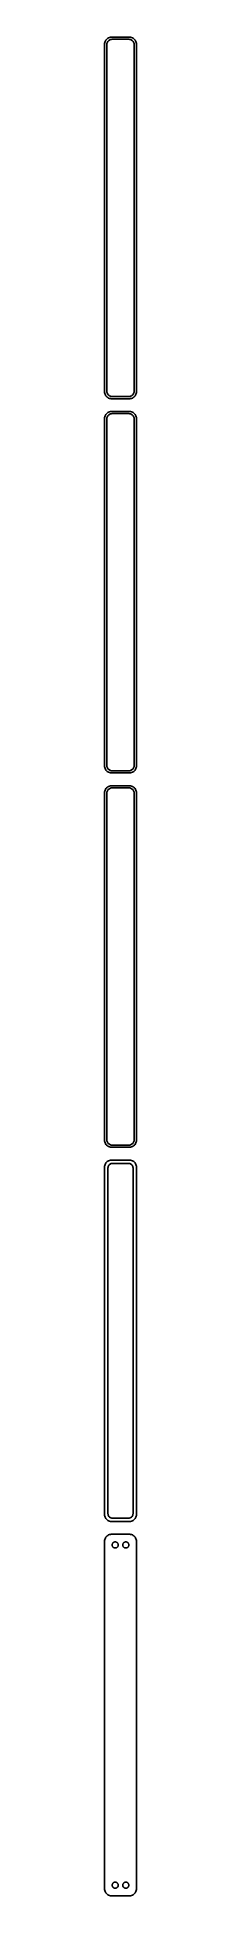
# Model space of a CAD drawing. Header units: metres. Extents: x -11 to 11, y 1193 to 2503.
import ezdxf

# ---------------------------------------------------------------- set-up
doc = ezdxf.new("R2010")
doc.units = ezdxf.units.M

msp = doc.modelspace()

# ---------------------------------------------------------------- linework, layer by layer
for p, q in [((-11.2106, 2499.13), (-11.25, 2498.5)), ((-11.25, 2498.5), (-11.25, 2253.5)), ((-11.0929, 2499.74), (-11.2106, 2499.13)), ((-10.8989, 2500.34), (-11.0929, 2499.74)), ((-10.6315, 2500.91), (-10.8989, 2500.34)), ((-10.2951, 2501.44), (-10.6315, 2500.91)), ((-9.89484, 2501.92), (-10.2951, 2501.44)), ((-9.43712, 2502.35), (-9.89484, 2501.92)), ((-9.75, 2498), (-9.71844, 2498.5)), ((-9.75, 2254), (-9.75, 2498)), ((-9.71844, 2498.5), (-9.62433, 2498.99)), ((-9.62433, 2498.99), (-9.4691, 2499.47)), ((-9.4691, 2499.47), (-9.25522, 2499.93)), ((-8.92912, 2502.72), (-9.43712, 2502.35)), ((-9.25522, 2499.93), (-8.98605, 2500.35)), ((-8.98605, 2500.35), (-8.66586, 2500.74)), ((-8.37889, 2503.02), (-8.92912, 2502.72)), ((-8.66586, 2500.74), (-8.29968, 2501.08)), ((-7.79507, 2503.26), (-8.37889, 2503.02)), ((-8.29968, 2501.08), (-7.8933, 2501.38)), ((-7.8933, 2501.38), (-7.45311, 2501.62)), ((-7.1869, 2503.41), (-7.79507, 2503.26)), ((-7.45311, 2501.62), (-6.98605, 2501.8)), ((-6.56395, 2503.49), (-7.1869, 2503.41)), ((-6.98605, 2501.8), (-6.49951, 2501.93)), ((6.56395, 2503.49), (-6.56395, 2503.49)), ((-6.49951, 2501.93), (-6.00116, 2501.99)), ((-6.00116, 2501.99), (6.00116, 2501.99)), ((6.00116, 2501.99), (6.49951, 2501.93)), ((6.49951, 2501.93), (6.98605, 2501.8)), ((7.1869, 2503.41), (6.56395, 2503.49)), ((6.98605, 2501.8), (7.45311, 2501.62)), ((7.79507, 2503.26), (7.1869, 2503.41)), ((7.45311, 2501.62), (7.8933, 2501.38)), ((8.37889, 2503.02), (7.79507, 2503.26)), ((7.8933, 2501.38), (8.29968, 2501.08)), ((8.29968, 2501.08), (8.66586, 2500.74)), ((8.92912, 2502.72), (8.37889, 2503.02)), ((8.66586, 2500.74), (8.98605, 2500.35)), ((9.43712, 2502.35), (8.92912, 2502.72)), ((8.98605, 2500.35), (9.25522, 2499.93)), ((9.25522, 2499.93), (9.4691, 2499.47)), ((9.89484, 2501.92), (9.43712, 2502.35)), ((9.4691, 2499.47), (9.62433, 2498.99)), ((9.62433, 2498.99), (9.71844, 2498.5)), ((9.71844, 2498.5), (9.75, 2498)), ((9.75, 2498), (9.75, 2254)), ((10.2951, 2501.44), (9.89484, 2501.92)), ((10.6315, 2500.91), (10.2951, 2501.44)), ((10.8989, 2500.34), (10.6315, 2500.91)), ((11.0929, 2499.74), (10.8989, 2500.34)), ((11.2106, 2499.13), (11.0929, 2499.74)), ((11.25, 2498.5), (11.2106, 2499.13)), ((11.25, 2253.5), (11.25, 2498.5)), ((-11.25, 2253.5), (-11.2106, 2252.87)), ((-11.2106, 2252.87), (-11.0929, 2252.26)), ((-11.0929, 2252.26), (-10.8989, 2251.66)), ((-10.8989, 2251.66), (-10.6315, 2251.09)), ((-10.6315, 2251.09), (-10.2951, 2250.56)), ((-10.2951, 2250.56), (-9.89484, 2250.08)), ((-9.89484, 2250.08), (-9.43712, 2249.65)), ((-9.71844, 2253.5), (-9.75, 2254)), ((-9.62433, 2253.01), (-9.71844, 2253.5)), ((-9.4691, 2252.53), (-9.62433, 2253.01)), ((-9.25522, 2252.07), (-9.4691, 2252.53)), ((-9.43712, 2249.65), (-8.92912, 2249.28)), ((-8.98605, 2251.65), (-9.25522, 2252.07)), ((-8.66586, 2251.26), (-8.98605, 2251.65)), ((-8.92912, 2249.28), (-8.37889, 2248.98)), ((-8.29968, 2250.92), (-8.66586, 2251.26)), ((-8.37889, 2248.98), (-7.79507, 2248.74)), ((-7.8933, 2250.62), (-8.29968, 2250.92)), ((-7.45311, 2250.38), (-7.8933, 2250.62)), ((-7.79507, 2248.74), (-7.1869, 2248.59)), ((-6.98605, 2250.2), (-7.45311, 2250.38)), ((-7.1869, 2248.59), (-6.56395, 2248.51)), ((-6.49951, 2250.07), (-6.98605, 2250.2)), ((-6.56395, 2248.51), (6.56395, 2248.51)), ((-6.00116, 2250.01), (-6.49951, 2250.07)), ((6.00116, 2250.01), (-6.00116, 2250.01)), ((6.49951, 2250.07), (6.00116, 2250.01)), ((6.98605, 2250.2), (6.49951, 2250.07)), ((6.56395, 2248.51), (7.1869, 2248.59)), ((7.45311, 2250.38), (6.98605, 2250.2)), ((7.1869, 2248.59), (7.79507, 2248.74)), ((7.8933, 2250.62), (7.45311, 2250.38)), ((7.79507, 2248.74), (8.37889, 2248.98)), ((8.29968, 2250.92), (7.8933, 2250.62)), ((8.66586, 2251.26), (8.29968, 2250.92)), ((8.37889, 2248.98), (8.92912, 2249.28)), ((8.98605, 2251.65), (8.66586, 2251.26)), ((8.92912, 2249.28), (9.43712, 2249.65)), ((9.25522, 2252.07), (8.98605, 2251.65)), ((9.4691, 2252.53), (9.25522, 2252.07)), ((9.43712, 2249.65), (9.89484, 2250.08)), ((9.62433, 2253.01), (9.4691, 2252.53)), ((9.71844, 2253.5), (9.62433, 2253.01)), ((9.75, 2254), (9.71844, 2253.5)), ((9.89484, 2250.08), (10.2951, 2250.56)), ((10.2951, 2250.56), (10.6315, 2251.09)), ((10.6315, 2251.09), (10.8989, 2251.66)), ((10.8989, 2251.66), (11.0929, 2252.26)), ((11.0929, 2252.26), (11.2106, 2252.87)), ((11.2106, 2252.87), (11.25, 2253.5)), ((-11.2106, 2235.13), (-11.25, 2234.5)), ((-11.25, 2234.5), (-11.25, 1989.5)), ((-11.0929, 2235.74), (-11.2106, 2235.13)), ((-10.8989, 2236.34), (-11.0929, 2235.74)), ((-10.6315, 2236.91), (-10.8989, 2236.34)), ((-10.2951, 2237.44), (-10.6315, 2236.91)), ((-9.89484, 2237.92), (-10.2951, 2237.44)), ((-9.43712, 2238.35), (-9.89484, 2237.92)), ((-9.75, 2234), (-9.71844, 2234.5)), ((-9.75, 1990), (-9.75, 2234)), ((-9.71844, 2234.5), (-9.62433, 2234.99)), ((-9.62433, 2234.99), (-9.4691, 2235.47)), ((-9.4691, 2235.47), (-9.25522, 2235.93)), ((-8.92912, 2238.72), (-9.43712, 2238.35)), ((-9.25522, 2235.93), (-8.98605, 2236.35)), ((-8.98605, 2236.35), (-8.66586, 2236.74)), ((-8.37889, 2239.02), (-8.92912, 2238.72)), ((-8.66586, 2236.74), (-8.29968, 2237.08)), ((-7.79507, 2239.26), (-8.37889, 2239.02)), ((-8.29968, 2237.08), (-7.8933, 2237.38)), ((-7.8933, 2237.38), (-7.45311, 2237.62)), ((-7.1869, 2239.41), (-7.79507, 2239.26)), ((-7.45311, 2237.62), (-6.98605, 2237.8)), ((-6.56395, 2239.49), (-7.1869, 2239.41)), ((-6.98605, 2237.8), (-6.49951, 2237.93)), ((6.56395, 2239.49), (-6.56395, 2239.49)), ((-6.49951, 2237.93), (-6.00116, 2237.99)), ((-6.00116, 2237.99), (6.00116, 2237.99)), ((6.00116, 2237.99), (6.49951, 2237.93)), ((6.49951, 2237.93), (6.98605, 2237.8)), ((7.1869, 2239.41), (6.56395, 2239.49)), ((6.98605, 2237.8), (7.45311, 2237.62)), ((7.79507, 2239.26), (7.1869, 2239.41)), ((7.45311, 2237.62), (7.8933, 2237.38)), ((8.37889, 2239.02), (7.79507, 2239.26)), ((7.8933, 2237.38), (8.29968, 2237.08)), ((8.29968, 2237.08), (8.66586, 2236.74)), ((8.92912, 2238.72), (8.37889, 2239.02)), ((8.66586, 2236.74), (8.98605, 2236.35)), ((9.43712, 2238.35), (8.92912, 2238.72)), ((8.98605, 2236.35), (9.25522, 2235.93)), ((9.25522, 2235.93), (9.4691, 2235.47)), ((9.89484, 2237.92), (9.43712, 2238.35)), ((9.4691, 2235.47), (9.62433, 2234.99)), ((9.62433, 2234.99), (9.71844, 2234.5)), ((9.71844, 2234.5), (9.75, 2234)), ((9.75, 2234), (9.75, 1990)), ((10.2951, 2237.44), (9.89484, 2237.92)), ((10.6315, 2236.91), (10.2951, 2237.44)), ((10.8989, 2236.34), (10.6315, 2236.91)), ((11.0929, 2235.74), (10.8989, 2236.34)), ((11.2106, 2235.13), (11.0929, 2235.74)), ((11.25, 2234.5), (11.2106, 2235.13)), ((11.25, 1989.5), (11.25, 2234.5)), ((-11.25, 1989.5), (-11.2106, 1988.87)), ((-11.2106, 1988.87), (-11.0929, 1988.26)), ((-11.0929, 1988.26), (-10.8989, 1987.66)), ((-10.8989, 1987.66), (-10.6315, 1987.09)), ((-10.6315, 1987.09), (-10.2951, 1986.56)), ((-10.2951, 1986.56), (-9.89484, 1986.08)), ((-9.89484, 1986.08), (-9.43712, 1985.65)), ((-9.71844, 1989.5), (-9.75, 1990)), ((-9.62433, 1989.01), (-9.71844, 1989.5)), ((-9.4691, 1988.53), (-9.62433, 1989.01)), ((-9.25522, 1988.07), (-9.4691, 1988.53)), ((-9.43712, 1985.65), (-8.92912, 1985.28)), ((-8.98605, 1987.65), (-9.25522, 1988.07)), ((-8.66586, 1987.26), (-8.98605, 1987.65)), ((-8.92912, 1985.28), (-8.37889, 1984.98)), ((-8.29968, 1986.92), (-8.66586, 1987.26)), ((-8.37889, 1984.98), (-7.79507, 1984.74)), ((-7.8933, 1986.62), (-8.29968, 1986.92)), ((-7.45311, 1986.38), (-7.8933, 1986.62)), ((-7.79507, 1984.74), (-7.1869, 1984.59)), ((-6.98605, 1986.2), (-7.45311, 1986.38)), ((-7.1869, 1984.59), (-6.56395, 1984.51)), ((-6.49951, 1986.07), (-6.98605, 1986.2)), ((-6.56395, 1984.51), (6.56395, 1984.51)), ((-6.00116, 1986.01), (-6.49951, 1986.07)), ((6.00116, 1986.01), (-6.00116, 1986.01)), ((6.49951, 1986.07), (6.00116, 1986.01)), ((6.98605, 1986.2), (6.49951, 1986.07)), ((6.56395, 1984.51), (7.1869, 1984.59)), ((7.45311, 1986.38), (6.98605, 1986.2)), ((7.1869, 1984.59), (7.79507, 1984.74)), ((7.8933, 1986.62), (7.45311, 1986.38)), ((7.79507, 1984.74), (8.37889, 1984.98)), ((8.29968, 1986.92), (7.8933, 1986.62)), ((8.66586, 1987.26), (8.29968, 1986.92)), ((8.37889, 1984.98), (8.92912, 1985.28)), ((8.98605, 1987.65), (8.66586, 1987.26)), ((8.92912, 1985.28), (9.43712, 1985.65)), ((9.25522, 1988.07), (8.98605, 1987.65)), ((9.4691, 1988.53), (9.25522, 1988.07)), ((9.43712, 1985.65), (9.89484, 1986.08)), ((9.62433, 1989.01), (9.4691, 1988.53)), ((9.71844, 1989.5), (9.62433, 1989.01)), ((9.75, 1990), (9.71844, 1989.5)), ((9.89484, 1986.08), (10.2951, 1986.56)), ((10.2951, 1986.56), (10.6315, 1987.09)), ((10.6315, 1987.09), (10.8989, 1987.66)), ((10.8989, 1987.66), (11.0929, 1988.26)), ((11.0929, 1988.26), (11.2106, 1988.87)), ((11.2106, 1988.87), (11.25, 1989.5)), ((-11.2106, 1971.13), (-11.25, 1970.5)), ((-11.25, 1970.5), (-11.25, 1725.5)), ((-11.0929, 1971.74), (-11.2106, 1971.13)), ((-10.8989, 1972.34), (-11.0929, 1971.74)), ((-10.6315, 1972.91), (-10.8989, 1972.34)), ((-10.2951, 1973.44), (-10.6315, 1972.91)), ((-9.89484, 1973.92), (-10.2951, 1973.44)), ((-9.43712, 1974.35), (-9.89484, 1973.92)), ((-9.75, 1970), (-9.71844, 1970.5)), ((-9.75, 1726), (-9.75, 1970)), ((-9.71844, 1970.5), (-9.62433, 1970.99)), ((-9.62433, 1970.99), (-9.4691, 1971.47)), ((-9.4691, 1971.47), (-9.25522, 1971.93)), ((-8.92912, 1974.72), (-9.43712, 1974.35)), ((-9.25522, 1971.93), (-8.98605, 1972.35)), ((-8.98605, 1972.35), (-8.66586, 1972.74)), ((-8.37889, 1975.02), (-8.92912, 1974.72)), ((-8.66586, 1972.74), (-8.29968, 1973.08)), ((-7.79507, 1975.26), (-8.37889, 1975.02)), ((-8.29968, 1973.08), (-7.8933, 1973.38)), ((-7.8933, 1973.38), (-7.45311, 1973.62)), ((-7.1869, 1975.41), (-7.79507, 1975.26)), ((-7.45311, 1973.62), (-6.98605, 1973.8)), ((-6.56395, 1975.49), (-7.1869, 1975.41)), ((-6.98605, 1973.8), (-6.49951, 1973.93)), ((6.56395, 1975.49), (-6.56395, 1975.49)), ((-6.49951, 1973.93), (-6.00116, 1973.99)), ((-6.00116, 1973.99), (6.00116, 1973.99)), ((6.00116, 1973.99), (6.49951, 1973.93)), ((6.49951, 1973.93), (6.98605, 1973.8)), ((7.1869, 1975.41), (6.56395, 1975.49)), ((6.98605, 1973.8), (7.45311, 1973.62)), ((7.79507, 1975.26), (7.1869, 1975.41)), ((7.45311, 1973.62), (7.8933, 1973.38)), ((8.37889, 1975.02), (7.79507, 1975.26)), ((7.8933, 1973.38), (8.29968, 1973.08)), ((8.29968, 1973.08), (8.66586, 1972.74)), ((8.92912, 1974.72), (8.37889, 1975.02)), ((8.66586, 1972.74), (8.98605, 1972.35)), ((9.43712, 1974.35), (8.92912, 1974.72)), ((8.98605, 1972.35), (9.25522, 1971.93)), ((9.25522, 1971.93), (9.4691, 1971.47)), ((9.89484, 1973.92), (9.43712, 1974.35)), ((9.4691, 1971.47), (9.62433, 1970.99)), ((9.62433, 1970.99), (9.71844, 1970.5)), ((9.71844, 1970.5), (9.75, 1970)), ((9.75, 1970), (9.75, 1726)), ((10.2951, 1973.44), (9.89484, 1973.92)), ((10.6315, 1972.91), (10.2951, 1973.44)), ((10.8989, 1972.34), (10.6315, 1972.91)), ((11.0929, 1971.74), (10.8989, 1972.34)), ((11.2106, 1971.13), (11.0929, 1971.74)), ((11.25, 1970.5), (11.2106, 1971.13)), ((11.25, 1725.5), (11.25, 1970.5)), ((-11.25, 1725.5), (-11.2106, 1724.87)), ((-11.2106, 1724.87), (-11.0929, 1724.26)), ((-11.0929, 1724.26), (-10.8989, 1723.66)), ((-10.8989, 1723.66), (-10.6315, 1723.09)), ((-10.6315, 1723.09), (-10.2951, 1722.56)), ((-10.2951, 1722.56), (-9.89484, 1722.08)), ((-9.89484, 1722.08), (-9.43712, 1721.65)), ((-9.71844, 1725.5), (-9.75, 1726)), ((-9.62433, 1725.01), (-9.71844, 1725.5)), ((-9.4691, 1724.53), (-9.62433, 1725.01)), ((-9.25522, 1724.07), (-9.4691, 1724.53)), ((-9.43712, 1721.65), (-8.92912, 1721.28)), ((-8.98605, 1723.65), (-9.25522, 1724.07)), ((-8.66586, 1723.26), (-8.98605, 1723.65)), ((-8.92912, 1721.28), (-8.37889, 1720.98)), ((-8.29968, 1722.92), (-8.66586, 1723.26)), ((-8.37889, 1720.98), (-7.79507, 1720.74)), ((-7.8933, 1722.62), (-8.29968, 1722.92)), ((-7.45311, 1722.38), (-7.8933, 1722.62)), ((-7.79507, 1720.74), (-7.1869, 1720.59)), ((-6.98605, 1722.2), (-7.45311, 1722.38)), ((-7.1869, 1720.59), (-6.56395, 1720.51)), ((-6.49951, 1722.07), (-6.98605, 1722.2)), ((-6.56395, 1720.51), (6.56395, 1720.51)), ((-6.00116, 1722.01), (-6.49951, 1722.07)), ((6.00116, 1722.01), (-6.00116, 1722.01)), ((6.49951, 1722.07), (6.00116, 1722.01)), ((6.98605, 1722.2), (6.49951, 1722.07)), ((6.56395, 1720.51), (7.1869, 1720.59)), ((7.45311, 1722.38), (6.98605, 1722.2)), ((7.1869, 1720.59), (7.79507, 1720.74)), ((7.8933, 1722.62), (7.45311, 1722.38)), ((7.79507, 1720.74), (8.37889, 1720.98)), ((8.29968, 1722.92), (7.8933, 1722.62)), ((8.66586, 1723.26), (8.29968, 1722.92)), ((8.37889, 1720.98), (8.92912, 1721.28)), ((8.98605, 1723.65), (8.66586, 1723.26)), ((8.92912, 1721.28), (9.43712, 1721.65)), ((9.25522, 1724.07), (8.98605, 1723.65)), ((9.4691, 1724.53), (9.25522, 1724.07)), ((9.43712, 1721.65), (9.89484, 1722.08)), ((9.62433, 1725.01), (9.4691, 1724.53)), ((9.71844, 1725.5), (9.62433, 1725.01)), ((9.75, 1726), (9.71844, 1725.5)), ((9.89484, 1722.08), (10.2951, 1722.56)), ((10.2951, 1722.56), (10.6315, 1723.09)), ((10.6315, 1723.09), (10.8989, 1723.66)), ((10.8989, 1723.66), (11.0929, 1724.26)), ((11.0929, 1724.26), (11.2106, 1724.87)), ((11.2106, 1724.87), (11.25, 1725.5)), ((-11.2106, 1707.13), (-11.25, 1706.5)), ((-11.25, 1706.5), (-11.25, 1461.5)), ((-11.0929, 1707.74), (-11.2106, 1707.13)), ((-10.8989, 1708.34), (-11.0929, 1707.74)), ((-10.6315, 1708.91), (-10.8989, 1708.34)), ((-10.2951, 1709.44), (-10.6315, 1708.91)), ((-9.89484, 1709.92), (-10.2951, 1709.44)), ((-9.43712, 1710.35), (-9.89484, 1709.92)), ((-8.92912, 1710.72), (-9.43712, 1710.35)), ((-8.37889, 1711.02), (-8.92912, 1710.72)), ((-8.86292, 1706), (-8.83836, 1706.39)), ((-8.86292, 1462), (-8.86292, 1706)), ((-8.83836, 1706.39), (-8.76512, 1706.77)), ((-8.76512, 1706.77), (-8.64432, 1707.15)), ((-8.64432, 1707.15), (-8.47786, 1707.5)), ((-8.47786, 1707.5), (-8.2684, 1707.83)), ((-7.79507, 1711.26), (-8.37889, 1711.02)), ((-8.2684, 1707.83), (-8.01921, 1708.13)), ((-8.01921, 1708.13), (-7.73424, 1708.4)), ((-7.1869, 1711.41), (-7.79507, 1711.26)), ((-7.73424, 1708.4), (-7.41798, 1708.63)), ((-7.41798, 1708.63), (-7.07541, 1708.82)), ((-6.56395, 1711.49), (-7.1869, 1711.41)), ((-7.07541, 1708.82), (-6.71194, 1708.96)), ((-6.71194, 1708.96), (-6.3333, 1709.06)), ((6.56395, 1711.49), (-6.56395, 1711.49)), ((-6.3333, 1709.06), (-5.94545, 1709.11)), ((-5.94545, 1709.11), (5.94545, 1709.11)), ((5.94545, 1709.11), (6.3333, 1709.06)), ((6.3333, 1709.06), (6.71194, 1708.96)), ((7.1869, 1711.41), (6.56395, 1711.49)), ((6.71194, 1708.96), (7.07541, 1708.82)), ((7.07541, 1708.82), (7.41798, 1708.63)), ((7.79507, 1711.26), (7.1869, 1711.41)), ((7.41798, 1708.63), (7.73424, 1708.4)), ((7.73424, 1708.4), (8.01921, 1708.13)), ((8.37889, 1711.02), (7.79507, 1711.26)), ((8.01921, 1708.13), (8.2684, 1707.83)), ((8.2684, 1707.83), (8.47786, 1707.5)), ((8.92912, 1710.72), (8.37889, 1711.02)), ((8.47786, 1707.5), (8.64432, 1707.15)), ((8.64432, 1707.15), (8.76512, 1706.77)), ((8.76512, 1706.77), (8.83836, 1706.39)), ((8.83836, 1706.39), (8.86292, 1706)), ((8.86292, 1706), (8.86292, 1462)), ((9.43712, 1710.35), (8.92912, 1710.72)), ((9.89484, 1709.92), (9.43712, 1710.35)), ((10.2951, 1709.44), (9.89484, 1709.92)), ((10.6315, 1708.91), (10.2951, 1709.44)), ((10.8989, 1708.34), (10.6315, 1708.91)), ((11.0929, 1707.74), (10.8989, 1708.34)), ((11.2106, 1707.13), (11.0929, 1707.74)), ((11.25, 1706.5), (11.2106, 1707.13)), ((11.25, 1461.5), (11.25, 1706.5)), ((-11.25, 1461.5), (-11.2106, 1460.87)), ((-11.2106, 1460.87), (-11.0929, 1460.26)), ((-11.0929, 1460.26), (-10.8989, 1459.66)), ((-10.8989, 1459.66), (-10.6315, 1459.09)), ((-10.6315, 1459.09), (-10.2951, 1458.56)), ((-10.2951, 1458.56), (-9.89484, 1458.08)), ((-9.89484, 1458.08), (-9.43712, 1457.65)), ((-9.43712, 1457.65), (-8.92912, 1457.28)), ((-8.92912, 1457.28), (-8.37889, 1456.98)), ((-8.83836, 1461.61), (-8.86292, 1462)), ((-8.76512, 1461.23), (-8.83836, 1461.61)), ((-8.64432, 1460.85), (-8.76512, 1461.23)), ((-8.47786, 1460.5), (-8.64432, 1460.85)), ((-8.2684, 1460.17), (-8.47786, 1460.5)), ((-8.37889, 1456.98), (-7.79507, 1456.74)), ((-8.01921, 1459.87), (-8.2684, 1460.17)), ((-7.73424, 1459.6), (-8.01921, 1459.87)), ((-7.79507, 1456.74), (-7.1869, 1456.59)), ((-7.41798, 1459.37), (-7.73424, 1459.6)), ((-7.07541, 1459.18), (-7.41798, 1459.37)), ((-7.1869, 1456.59), (-6.56395, 1456.51)), ((-6.71194, 1459.04), (-7.07541, 1459.18)), ((-6.3333, 1458.94), (-6.71194, 1459.04)), ((-6.56395, 1456.51), (6.56395, 1456.51)), ((-5.94545, 1458.89), (-6.3333, 1458.94)), ((5.94545, 1458.89), (-5.94545, 1458.89)), ((6.3333, 1458.94), (5.94545, 1458.89)), ((6.71194, 1459.04), (6.3333, 1458.94)), ((6.56395, 1456.51), (7.1869, 1456.59)), ((7.07541, 1459.18), (6.71194, 1459.04)), ((7.41798, 1459.37), (7.07541, 1459.18)), ((7.1869, 1456.59), (7.79507, 1456.74)), ((7.73424, 1459.6), (7.41798, 1459.37)), ((8.01921, 1459.87), (7.73424, 1459.6)), ((7.79507, 1456.74), (8.37889, 1456.98)), ((8.2684, 1460.17), (8.01921, 1459.87)), ((8.47786, 1460.5), (8.2684, 1460.17)), ((8.37889, 1456.98), (8.92912, 1457.28)), ((8.64432, 1460.85), (8.47786, 1460.5)), ((8.76512, 1461.23), (8.64432, 1460.85)), ((8.83836, 1461.61), (8.76512, 1461.23)), ((8.86292, 1462), (8.83836, 1461.61)), ((8.92912, 1457.28), (9.43712, 1457.65)), ((9.43712, 1457.65), (9.89484, 1458.08)), ((9.89484, 1458.08), (10.2951, 1458.56)), ((10.2951, 1458.56), (10.6315, 1459.09)), ((10.6315, 1459.09), (10.8989, 1459.66)), ((10.8989, 1459.66), (11.0929, 1460.26)), ((11.0929, 1460.26), (11.2106, 1460.87)), ((11.2106, 1460.87), (11.25, 1461.5)), ((-11.2106, 1443.13), (-11.25, 1442.5)), ((-11.25, 1442.5), (-11.25, 1197.5)), ((-11.0929, 1443.74), (-11.2106, 1443.13)), ((-10.8989, 1444.34), (-11.0929, 1443.74)), ((-10.6315, 1444.91), (-10.8989, 1444.34)), ((-10.2951, 1445.44), (-10.6315, 1444.91)), ((-9.89484, 1445.92), (-10.2951, 1445.44)), ((-9.43712, 1446.35), (-9.89484, 1445.92)), ((-8.92912, 1446.72), (-9.43712, 1446.35)), ((-8.37889, 1447.02), (-8.92912, 1446.72)), ((-7.79507, 1447.26), (-8.37889, 1447.02)), ((-7.1869, 1447.41), (-7.79507, 1447.26)), ((-6.56395, 1447.49), (-7.1869, 1447.41)), ((6.56395, 1447.49), (-6.56395, 1447.49)), ((-4.40984, 1442.03), (-4.1501, 1442.1)), ((-4.1501, 1442.1), (-3.88406, 1442.13)), ((-3.88406, 1442.13), (-3.61592, 1442.13)), ((-3.61592, 1442.13), (-3.34988, 1442.1)), ((-3.34988, 1442.1), (-3.09015, 1442.03)), ((3.09015, 1442.03), (3.34988, 1442.1)), ((3.34988, 1442.1), (3.61592, 1442.13)), ((3.61592, 1442.13), (3.88406, 1442.13)), ((3.88406, 1442.13), (4.1501, 1442.1)), ((4.1501, 1442.1), (4.40984, 1442.03)), ((7.1869, 1447.41), (6.56395, 1447.49)), ((7.79507, 1447.26), (7.1869, 1447.41)), ((8.37889, 1447.02), (7.79507, 1447.26)), ((8.92912, 1446.72), (8.37889, 1447.02)), ((9.43712, 1446.35), (8.92912, 1446.72)), ((9.89484, 1445.92), (9.43712, 1446.35)), ((10.2951, 1445.44), (9.89484, 1445.92)), ((10.6315, 1444.91), (10.2951, 1445.44)), ((10.8989, 1444.34), (10.6315, 1444.91)), ((11.0929, 1443.74), (10.8989, 1444.34)), ((11.2106, 1443.13), (11.0929, 1443.74)), ((11.25, 1442.5), (11.2106, 1443.13)), ((11.25, 1197.5), (11.25, 1442.5)), ((-5.88528, 1440), (-5.86845, 1440.27)), ((-5.86845, 1439.73), (-5.88528, 1440)), ((-5.86845, 1440.27), (-5.81821, 1440.53)), ((-5.81821, 1439.47), (-5.86845, 1439.73)), ((-5.81821, 1440.53), (-5.73534, 1440.79)), ((-5.73534, 1439.21), (-5.81821, 1439.47)), ((-5.73534, 1440.79), (-5.62117, 1441.03)), ((-5.62117, 1438.97), (-5.73534, 1439.21)), ((-5.62117, 1441.03), (-5.47748, 1441.26)), ((-5.47748, 1438.74), (-5.62117, 1438.97)), ((-5.47748, 1441.26), (-5.30655, 1441.46)), ((-5.30655, 1438.54), (-5.47748, 1438.74)), ((-5.30655, 1441.46), (-5.11108, 1441.65)), ((-5.11108, 1438.35), (-5.30655, 1438.54)), ((-5.11108, 1441.65), (-4.89413, 1441.8)), ((-4.89413, 1438.2), (-5.11108, 1438.35)), ((-4.89413, 1441.8), (-4.65915, 1441.93)), ((-4.65915, 1438.07), (-4.89413, 1438.2)), ((-4.65915, 1441.93), (-4.40984, 1442.03)), ((-4.40984, 1437.97), (-4.65915, 1438.07)), ((-4.1501, 1437.9), (-4.40984, 1437.97)), ((-3.88406, 1437.87), (-4.1501, 1437.9)), ((-3.61592, 1437.87), (-3.88406, 1437.87)), ((-3.34988, 1437.9), (-3.61592, 1437.87)), ((-3.09015, 1437.97), (-3.34988, 1437.9)), ((-3.09015, 1442.03), (-2.84084, 1441.93)), ((-2.84084, 1438.07), (-3.09015, 1437.97)), ((-2.84084, 1441.93), (-2.60585, 1441.8)), ((-2.60585, 1438.2), (-2.84084, 1438.07)), ((-2.60585, 1441.8), (-2.3889, 1441.65)), ((-2.3889, 1438.35), (-2.60585, 1438.2)), ((-2.3889, 1441.65), (-2.19344, 1441.46)), ((-2.19344, 1438.54), (-2.3889, 1438.35)), ((-2.19344, 1441.46), (-2.02251, 1441.26)), ((-2.02251, 1438.74), (-2.19344, 1438.54)), ((-2.02251, 1441.26), (-1.87881, 1441.03)), ((-1.87881, 1438.97), (-2.02251, 1438.74)), ((-1.87881, 1441.03), (-1.76465, 1440.79)), ((-1.76465, 1439.21), (-1.87881, 1438.97)), ((-1.76465, 1440.79), (-1.68178, 1440.53)), ((-1.68178, 1439.47), (-1.76465, 1439.21)), ((-1.68178, 1440.53), (-1.63153, 1440.27)), ((-1.63153, 1439.73), (-1.68178, 1439.47)), ((-1.63153, 1440.27), (-1.6147, 1440)), ((-1.6147, 1440), (-1.63153, 1439.73)), ((1.6147, 1440), (1.63153, 1440.27)), ((1.63153, 1439.73), (1.6147, 1440)), ((1.63153, 1440.27), (1.68178, 1440.53)), ((1.68178, 1439.47), (1.63153, 1439.73)), ((1.68178, 1440.53), (1.76465, 1440.79)), ((1.76465, 1439.21), (1.68178, 1439.47)), ((1.76465, 1440.79), (1.87881, 1441.03)), ((1.87881, 1438.97), (1.76465, 1439.21)), ((1.87881, 1441.03), (2.02251, 1441.26)), ((2.02251, 1438.74), (1.87881, 1438.97)), ((2.02251, 1441.26), (2.19344, 1441.46)), ((2.19344, 1438.54), (2.02251, 1438.74)), ((2.19344, 1441.46), (2.3889, 1441.65)), ((2.3889, 1438.35), (2.19344, 1438.54)), ((2.3889, 1441.65), (2.60585, 1441.8)), ((2.60585, 1438.2), (2.3889, 1438.35)), ((2.60585, 1441.8), (2.84084, 1441.93)), ((2.84084, 1438.07), (2.60585, 1438.2)), ((2.84084, 1441.93), (3.09015, 1442.03)), ((3.09015, 1437.97), (2.84084, 1438.07)), ((3.34988, 1437.9), (3.09015, 1437.97)), ((3.61592, 1437.87), (3.34988, 1437.9)), ((3.88406, 1437.87), (3.61592, 1437.87)), ((4.1501, 1437.9), (3.88406, 1437.87)), ((4.40984, 1437.97), (4.1501, 1437.9)), ((4.40984, 1442.03), (4.65915, 1441.93)), ((4.65915, 1438.07), (4.40984, 1437.97)), ((4.65915, 1441.93), (4.89413, 1441.8)), ((4.89413, 1438.2), (4.65915, 1438.07)), ((4.89413, 1441.8), (5.11108, 1441.65)), ((5.11108, 1438.35), (4.89413, 1438.2)), ((5.11108, 1441.65), (5.30655, 1441.46)), ((5.30655, 1438.54), (5.11108, 1438.35)), ((5.30655, 1441.46), (5.47748, 1441.26)), ((5.47748, 1438.74), (5.30655, 1438.54)), ((5.47748, 1441.26), (5.62117, 1441.03)), ((5.62117, 1438.97), (5.47748, 1438.74)), ((5.62117, 1441.03), (5.73534, 1440.79)), ((5.73534, 1439.21), (5.62117, 1438.97)), ((5.73534, 1440.79), (5.81821, 1440.53)), ((5.81821, 1439.47), (5.73534, 1439.21)), ((5.81821, 1440.53), (5.86845, 1440.27)), ((5.86845, 1439.73), (5.81821, 1439.47)), ((5.86845, 1440.27), (5.88528, 1440)), ((5.88528, 1440), (5.86845, 1439.73)), ((-11.25, 1197.5), (-11.2106, 1196.87)), ((-11.2106, 1196.87), (-11.0929, 1196.26)), ((-11.0929, 1196.26), (-10.8989, 1195.66)), ((-10.8989, 1195.66), (-10.6315, 1195.09)), ((-10.6315, 1195.09), (-10.2951, 1194.56)), ((-10.2951, 1194.56), (-9.89484, 1194.08)), ((-9.89484, 1194.08), (-9.43712, 1193.65)), ((-9.43712, 1193.65), (-8.92912, 1193.28)), ((-8.92912, 1193.28), (-8.37889, 1192.98)), ((-5.88528, 1200), (-5.86845, 1200.27)), ((-5.86845, 1199.73), (-5.88528, 1200)), ((-5.86845, 1200.27), (-5.81821, 1200.53)), ((-5.81821, 1199.47), (-5.86845, 1199.73)), ((-5.81821, 1200.53), (-5.73534, 1200.79)), ((-5.73534, 1199.21), (-5.81821, 1199.47)), ((-5.73534, 1200.79), (-5.62117, 1201.03)), ((-5.62117, 1198.97), (-5.73534, 1199.21)), ((-5.62117, 1201.03), (-5.47748, 1201.26)), ((-5.47748, 1198.74), (-5.62117, 1198.97)), ((-5.47748, 1201.26), (-5.30655, 1201.46)), ((-5.30655, 1198.54), (-5.47748, 1198.74)), ((-5.30655, 1201.46), (-5.11108, 1201.65)), ((-5.11108, 1198.35), (-5.30655, 1198.54)), ((-5.11108, 1201.65), (-4.89413, 1201.8)), ((-4.89413, 1198.2), (-5.11108, 1198.35)), ((-4.89413, 1201.8), (-4.65915, 1201.93)), ((-4.65915, 1198.07), (-4.89413, 1198.2)), ((-4.65915, 1201.93), (-4.40984, 1202.03)), ((-4.40984, 1197.97), (-4.65915, 1198.07)), ((-4.40984, 1202.03), (-4.1501, 1202.1)), ((-4.1501, 1197.9), (-4.40984, 1197.97)), ((-4.1501, 1202.1), (-3.88406, 1202.13)), ((-3.88406, 1197.87), (-4.1501, 1197.9)), ((-3.88406, 1202.13), (-3.61592, 1202.13)), ((-3.61592, 1197.87), (-3.88406, 1197.87)), ((-3.61592, 1202.13), (-3.34988, 1202.1)), ((-3.34988, 1197.9), (-3.61592, 1197.87)), ((-3.34988, 1202.1), (-3.09015, 1202.03)), ((-3.09015, 1197.97), (-3.34988, 1197.9)), ((-3.09015, 1202.03), (-2.84084, 1201.93)), ((-2.84084, 1198.07), (-3.09015, 1197.97)), ((-2.84084, 1201.93), (-2.60585, 1201.8)), ((-2.60585, 1198.2), (-2.84084, 1198.07)), ((-2.60585, 1201.8), (-2.3889, 1201.65)), ((-2.3889, 1198.35), (-2.60585, 1198.2)), ((-2.3889, 1201.65), (-2.19344, 1201.46)), ((-2.19344, 1198.54), (-2.3889, 1198.35)), ((-2.19344, 1201.46), (-2.02251, 1201.26)), ((-2.02251, 1198.74), (-2.19344, 1198.54)), ((-2.02251, 1201.26), (-1.87881, 1201.03)), ((-1.87881, 1198.97), (-2.02251, 1198.74)), ((-1.87881, 1201.03), (-1.76465, 1200.79)), ((-1.76465, 1199.21), (-1.87881, 1198.97)), ((-1.76465, 1200.79), (-1.68178, 1200.53)), ((-1.68178, 1199.47), (-1.76465, 1199.21)), ((-1.68178, 1200.53), (-1.63153, 1200.27)), ((-1.63153, 1199.73), (-1.68178, 1199.47)), ((-1.63153, 1200.27), (-1.6147, 1200)), ((-1.6147, 1200), (-1.63153, 1199.73)), ((1.6147, 1200), (1.63153, 1200.27)), ((1.63153, 1199.73), (1.6147, 1200)), ((1.63153, 1200.27), (1.68178, 1200.53)), ((1.68178, 1199.47), (1.63153, 1199.73)), ((1.68178, 1200.53), (1.76465, 1200.79)), ((1.76465, 1199.21), (1.68178, 1199.47)), ((1.76465, 1200.79), (1.87881, 1201.03)), ((1.87881, 1198.97), (1.76465, 1199.21)), ((1.87881, 1201.03), (2.02251, 1201.26)), ((2.02251, 1198.74), (1.87881, 1198.97)), ((2.02251, 1201.26), (2.19344, 1201.46)), ((2.19344, 1198.54), (2.02251, 1198.74)), ((2.19344, 1201.46), (2.3889, 1201.65)), ((2.3889, 1198.35), (2.19344, 1198.54)), ((2.3889, 1201.65), (2.60585, 1201.8)), ((2.60585, 1198.2), (2.3889, 1198.35)), ((2.60585, 1201.8), (2.84084, 1201.93)), ((2.84084, 1198.07), (2.60585, 1198.2)), ((2.84084, 1201.93), (3.09015, 1202.03)), ((3.09015, 1197.97), (2.84084, 1198.07)), ((3.09015, 1202.03), (3.34988, 1202.1)), ((3.34988, 1197.9), (3.09015, 1197.97)), ((3.34988, 1202.1), (3.61592, 1202.13)), ((3.61592, 1197.87), (3.34988, 1197.9)), ((3.61592, 1202.13), (3.88406, 1202.13)), ((3.88406, 1197.87), (3.61592, 1197.87)), ((3.88406, 1202.13), (4.1501, 1202.1)), ((4.1501, 1197.9), (3.88406, 1197.87)), ((4.1501, 1202.1), (4.40984, 1202.03)), ((4.40984, 1197.97), (4.1501, 1197.9)), ((4.40984, 1202.03), (4.65915, 1201.93)), ((4.65915, 1198.07), (4.40984, 1197.97)), ((4.65915, 1201.93), (4.89413, 1201.8)), ((4.89413, 1198.2), (4.65915, 1198.07)), ((4.89413, 1201.8), (5.11108, 1201.65)), ((5.11108, 1198.35), (4.89413, 1198.2)), ((5.11108, 1201.65), (5.30655, 1201.46)), ((5.30655, 1198.54), (5.11108, 1198.35)), ((5.30655, 1201.46), (5.47748, 1201.26)), ((5.47748, 1198.74), (5.30655, 1198.54)), ((5.47748, 1201.26), (5.62117, 1201.03)), ((5.62117, 1198.97), (5.47748, 1198.74)), ((5.62117, 1201.03), (5.73534, 1200.79)), ((5.73534, 1199.21), (5.62117, 1198.97)), ((5.73534, 1200.79), (5.81821, 1200.53)), ((5.81821, 1199.47), (5.73534, 1199.21)), ((5.81821, 1200.53), (5.86845, 1200.27)), ((5.86845, 1199.73), (5.81821, 1199.47)), ((5.86845, 1200.27), (5.88528, 1200)), ((5.88528, 1200), (5.86845, 1199.73)), ((8.37889, 1192.98), (8.92912, 1193.28)), ((8.92912, 1193.28), (9.43712, 1193.65)), ((9.43712, 1193.65), (9.89484, 1194.08)), ((9.89484, 1194.08), (10.2951, 1194.56)), ((10.2951, 1194.56), (10.6315, 1195.09)), ((10.6315, 1195.09), (10.8989, 1195.66)), ((10.8989, 1195.66), (11.0929, 1196.26)), ((11.0929, 1196.26), (11.2106, 1196.87)), ((11.2106, 1196.87), (11.25, 1197.5)), ((-8.37889, 1192.98), (-7.79507, 1192.74)), ((-7.79507, 1192.74), (-7.1869, 1192.59)), ((-7.1869, 1192.59), (-6.56395, 1192.51)), ((-6.56395, 1192.51), (6.56395, 1192.51)), ((6.56395, 1192.51), (7.1869, 1192.59)), ((7.1869, 1192.59), (7.79507, 1192.74)), ((7.79507, 1192.74), (8.37889, 1192.98))]:
    msp.add_line(p, q)

doc.saveas('drawing.dxf')
